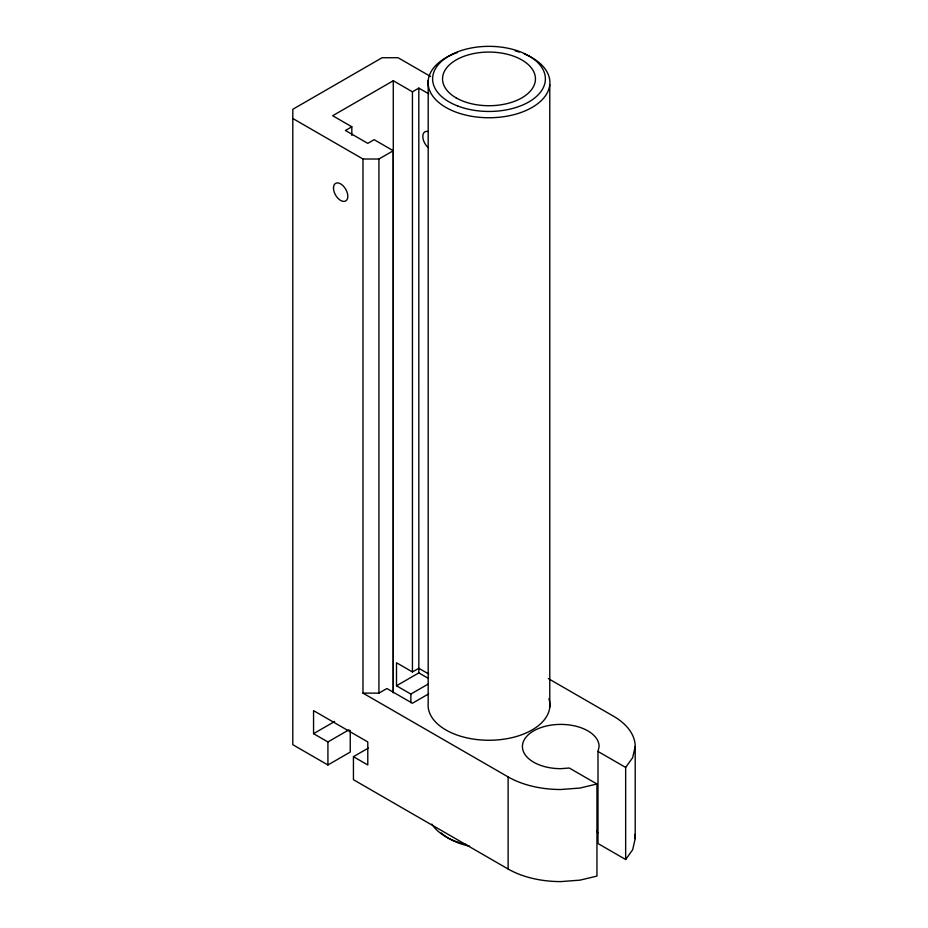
<?xml version="1.0" encoding="UTF-8"?>
<svg xmlns="http://www.w3.org/2000/svg" width="928" height="928" viewBox="0 0 928 928"><rect width="100%" height="100%" fill="white"/><g stroke="black" fill="none" stroke-linecap="round" stroke-linejoin="round"><path stroke-width="1.39" d="M393.275 692.856L393.286 150.73L374.146 139.676L367.766 143.364L345.448 130.477L351.828 126.788L351.828 135.476M548.355 678.6L613.396 716.149A74.437 42.978 0 0 1 635.204 746.541L635.204 838.622L632.664 849.746L625.658 859.514L597.992 843.54L597.992 751.448L599.105 746.541A38.35 22.144 0 0 0 560.767 724.397A38.35 22.144 0 0 0 522.418 746.541A38.35 22.144 0 0 0 560.767 768.674L569.282 768.024L596.948 783.998L596.948 876.09L580.023 880.138L560.767 881.6A74.437 42.978 0 0 1 508.126 869.014L353.44 779.706L353.44 756.68L368.312 748.096M635.204 746.541L632.664 757.654L625.658 767.421L625.658 859.514M428.736 93.844L418.818 88.114L412.438 91.802L393.286 80.736L332.676 115.733L351.828 126.788M292.796 118.494L362.976 159.013L378.926 159.013L393.286 150.73M428.226 684.04L410.86 694.063L396.5 685.78L396.5 662.754L412.438 671.953L418.818 668.276L428.736 673.995M362.976 159.013L362.976 693.123L378.926 693.123L386.906 688.518L412.426 703.25L428.69 693.866M353.44 756.68L367.79 764.974L367.79 741.948L313.56 710.639L313.56 733.665L334.648 721.485M396.5 685.78L418.83 672.881L428.4 678.403M313.56 733.665L327.92 741.948L349.009 729.768M430.685 76.548L398.066 57.722L382.116 57.722L292.796 109.284L292.796 744.697L327.92 764.974L350.25 752.074L350.25 730.498M596.948 783.998L580.023 788.046L560.767 789.508A74.437 42.978 0 0 1 508.126 776.922L362.976 693.123M597.992 751.448L625.658 767.421M549.782 84.703L549.782 707.217M508.126 776.922L508.126 869.014M428.191 80.458L428.191 702.972A60.9 35.16 0 0 0 492.664 740.196A60.9 35.16 0 0 0 548.889 698.761M418.818 88.114L418.83 672.881M412.438 91.802L412.438 671.953M410.86 694.063L410.86 702.693M393.286 80.736L393.286 692.45M378.926 159.013L378.926 693.123M327.92 741.948L327.92 764.974M634.845 834.423A74.437 42.978 0 0 1 635.204 838.622M428.121 147.54A10.15 5.858 60 0 1 422.797 136.462A10.15 5.858 60 0 1 428.121 131.521M596.565 830.688A38.35 22.144 0 0 1 597.806 832.892M524.192 53.894A60.9 35.16 0 0 1 533.414 106.639A60.9 35.16 0 0 1 441.658 104.713A60.9 35.16 0 0 1 457.481 52.49M515.307 50.878A60.9 35.16 0 0 1 519.216 52.061M466.691 844.642A60.9 35.16 0 0 1 431.856 824.11M469.614 846.185A56.388 32.561 0 0 1 441.241 832.926M333.477 188.024A10.15 5.858 60 0 0 344.242 201.422A10.15 5.858 60 0 0 344.242 187.062A10.15 5.858 60 0 0 333.477 188.024M456.135 97.869A46.47 26.831 0 0 0 533.867 85.84A46.47 26.831 0 0 0 476.957 52.989A46.47 26.831 0 0 0 456.135 97.869M457.898 106.059A56.388 32.561 0 0 0 545.281 80.864A56.388 32.561 0 0 0 463.791 49.776A56.388 32.561 0 0 0 457.898 106.059"/></g></svg>
